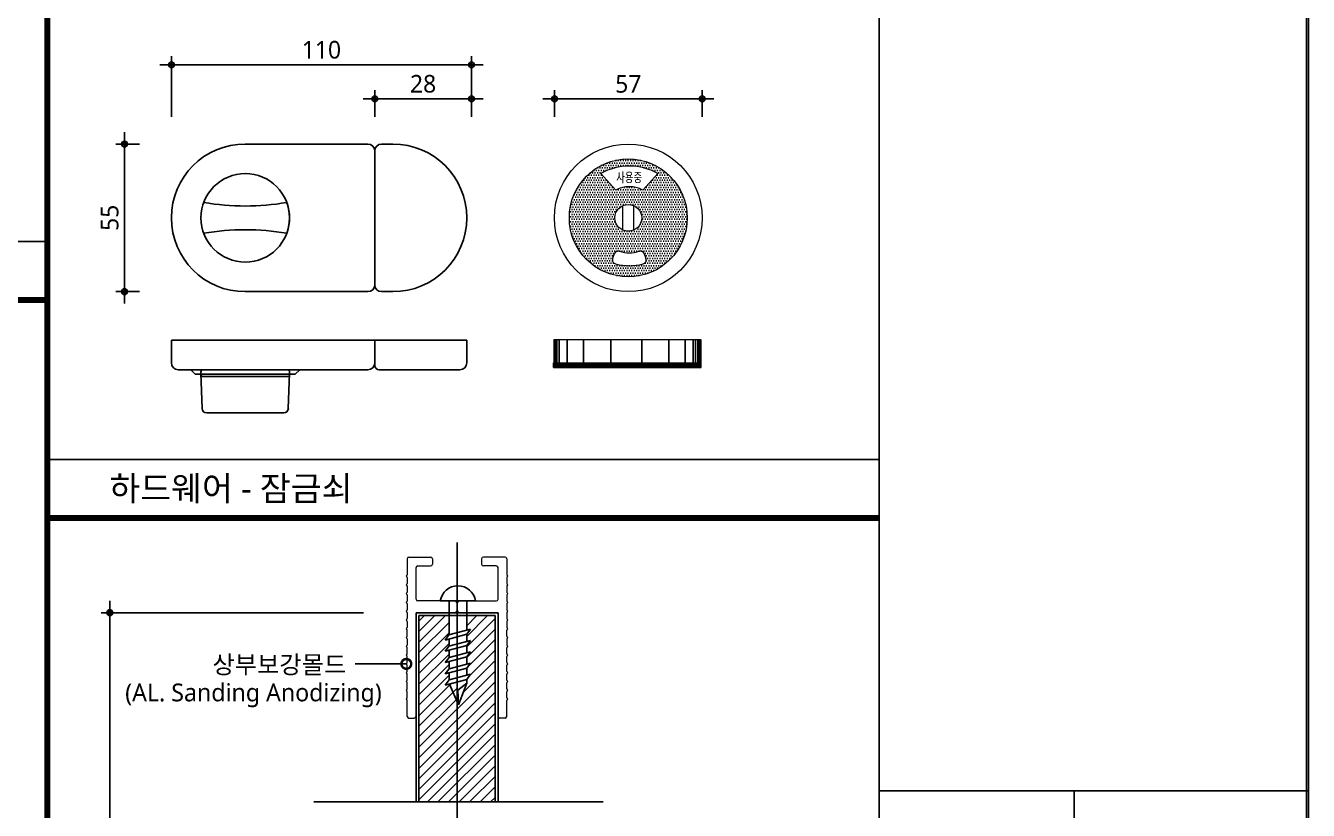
# Model space of a CAD drawing. Extents: x -256 to 8104, y -176 to 5714.
# Drawn here: x 5795 to 7984, y 3153 to 4492 of the extents above; entities that cross this region are included whole.
import ezdxf
from ezdxf.enums import TextEntityAlignment as Align

# ---------------------------------------------------------------- set-up
doc = ezdxf.new("R2010")
doc.units = 0
doc.header["$LTSCALE"] = 30
doc.linetypes.add('CEN', pattern=[62, 60, -1, 0, -1])
doc.linetypes.add('HIDDEN2', pattern=[4.7625, 3.175, -1.5875])
doc.layers.get('0').update_dxf_attribs({"linetype": 'CONTINUOUS'})
doc.layers.get('DEFPOINTS').update_dxf_attribs({"linetype": 'CONTINUOUS'})
for name, color, linetype in [('02---제품선', 4, 'CONTINUOUS'), ('C', 2, 'CONTINUOUS'), ('curior-0Line', 252, 'CONTINUOUS'), ('DIM', 7, 'CONTINUOUS'), ('HAT', 8, 'CONTINUOUS'), ('TIT', 3, 'CONTINUOUS'), ('기타', 1, 'CONTINUOUS'), ('문자', 3, 'CONTINUOUS'), ('상부보강몰드', 4, 'HIDDEN2'), ('잠금쇠(회전형)', 4, 'CONTINUOUS'), ('중심선', 1, 'CEN'), ('치수', 1, 'CONTINUOUS'), ('판넬', 2, 'CONTINUOUS'), ('해치', 8, 'CONTINUOUS')]:
    doc.layers.add(name, color=color, linetype=linetype)
doc.styles.add('HDW', font='gulim.ttc')
doc.styles.add('돋움', font='malgun.ttf')
doc.dimstyles.new('10', dxfattribs={"dimscale": 10, "dimtxt": 3, "dimasz": 1, "dimexe": 1.5, "dimexo": 2, "dimgap": 1, "dimtad": 1, "dimdec": 0, "dimlunit": 6, "dimtxsty": '돋움', "dimblk": 'DIMDOT', "dimcen": -1, "dimdle": 1.5, "dimclrt": 3, "dimazin": 3, "dimtfac": 1, "dimtdec": 0, "dimtix": 1, "dimtmove": 2, "dimatfit": 3, "dimldrblk": 'DIMDOT', "dimarcsym": 0})

# ---------------------------------------------------------------- blocks, each defined once
blk = doc.blocks.new('DIMDOT')
at = {"linetype": 'Continuous'}
blk.add_line((-2, 0), (2, 0), dxfattribs=at)
for radius in [0.5, 0.25]:
    blk.add_circle((0, 0), radius, dxfattribs=at)
blk = doc.blocks.new('*D1354')
at = {"layer": 'DEFPOINTS', "color": 0}
for p in [(104877.2, -9398.7), (104365.2, -9507.3), (104877.2, -9507.3)]:
    blk.add_point(p, dxfattribs=at)
at = {"layer": 'DIM', "color": 0, "lineweight": -2, "ltscale": 10}
for p, q in [((104365.2, -9487.3), (104365.2, -9383.7)), ((104877.2, -9487.3), (104877.2, -9383.7)), ((104375.2, -9398.7), (104867.2, -9398.7))]:
    blk.add_line(p, q, dxfattribs=at)
at = {"layer": 'DIM', "color": 0, "lineweight": -2, "xscale": 10, "yscale": 10, "zscale": 10, "rotation": 180}
blk.add_blockref('DIMDOT', (104365.2, -9398.7), dxfattribs=at)
at = {"layer": 'DIM', "color": 0, "lineweight": -2, "xscale": 10, "yscale": 10, "zscale": 10}
blk.add_blockref('DIMDOT', (104877.2, -9398.7), dxfattribs=at)
at = {"layer": 'DIM', "color": 3, "insert": (104621.2, -9373.1), "char_height": 30, "attachment_point": 5, "style": '돋움'}
blk.add_mtext('110', dxfattribs=at)
blk = doc.blocks.new('*D1355')
at = {"layer": 'DEFPOINTS', "color": 0}
for p in [(104877.2, -9456.7), (104712.2, -9507.3), (104877.2, -9507.3)]:
    blk.add_point(p, dxfattribs=at)
at = {"layer": 'DIM', "color": 0, "lineweight": -2, "ltscale": 10}
for p, q in [((104712.2, -9487.3), (104712.2, -9441.7)), ((104722.2, -9456.7), (104867.2, -9456.7)), ((104877.2, -9487.3), (104877.2, -9441.7))]:
    blk.add_line(p, q, dxfattribs=at)
at = {"layer": 'DIM', "color": 0, "lineweight": -2, "xscale": 10, "yscale": 10, "zscale": 10, "rotation": 180}
blk.add_blockref('DIMDOT', (104712.2, -9456.7), dxfattribs=at)
at = {"layer": 'DIM', "color": 0, "lineweight": -2, "xscale": 10, "yscale": 10, "zscale": 10}
blk.add_blockref('DIMDOT', (104877.2, -9456.7), dxfattribs=at)
at = {"layer": 'DIM', "color": 3, "insert": (104794.7, -9431.2), "char_height": 30, "attachment_point": 5, "style": '돋움'}
blk.add_mtext('28', dxfattribs=at)
blk = doc.blocks.new('*D1356')
at = {"layer": 'DEFPOINTS', "color": 0}
for p in [(105270.9, -9456.7), (105018.9, -9507.3), (105270.9, -9507.3)]:
    blk.add_point(p, dxfattribs=at)
at = {"layer": 'DIM', "color": 0, "lineweight": -2, "ltscale": 10}
for p, q in [((105018.9, -9487.3), (105018.9, -9441.7)), ((105028.9, -9456.7), (105260.9, -9456.7)), ((105270.9, -9487.3), (105270.9, -9441.7))]:
    blk.add_line(p, q, dxfattribs=at)
at = {"layer": 'DIM', "color": 0, "lineweight": -2, "xscale": 10, "yscale": 10, "zscale": 10, "rotation": 180}
blk.add_blockref('DIMDOT', (105018.9, -9456.7), dxfattribs=at)
at = {"layer": 'DIM', "color": 0, "lineweight": -2, "xscale": 10, "yscale": 10, "zscale": 10}
blk.add_blockref('DIMDOT', (105270.9, -9456.7), dxfattribs=at)
at = {"layer": 'DIM', "color": 3, "insert": (105144.9, -9431.4), "char_height": 30, "attachment_point": 5, "style": '돋움'}
blk.add_mtext('57', dxfattribs=at)
blk = doc.blocks.new('*D1361')
at = {"layer": 'DEFPOINTS', "color": 0}
for p in [(104330.9, -9533.9), (104285.2, -9785.9), (104330.9, -9785.9)]:
    blk.add_point(p, dxfattribs=at)
at = {"layer": 'DIM', "color": 0, "lineweight": -2, "ltscale": 10}
for p, q in [((104310.9, -9533.9), (104270.2, -9533.9)), ((104285.2, -9543.9), (104285.2, -9775.9)), ((104310.9, -9785.9), (104270.2, -9785.9))]:
    blk.add_line(p, q, dxfattribs=at)
at = {"layer": 'DIM', "color": 0, "lineweight": -2, "xscale": 10, "yscale": 10, "zscale": 10}
for p, rotation in [((104285.2, -9533.9), 90), ((104285.2, -9785.9), 270)]:
    blk.add_blockref('DIMDOT', p, dxfattribs=dict(at, rotation=rotation))
at = {"layer": 'DIM', "color": 3, "insert": (104259.9, -9659.9), "char_height": 30, "attachment_point": 5, "rotation": 90, "style": '돋움'}
blk.add_mtext('55', dxfattribs=at)
blk = doc.blocks.new('*D1362')
at = {"layer": 'DEFPOINTS', "color": 0}
for p in [(104712.9, -10333.9), (104260.1, -12672.9), (104712.9, -12672.9)]:
    blk.add_point(p, dxfattribs=at)
at = {"layer": 'DIM', "color": 0, "lineweight": -2, "ltscale": 10}
for p, q in [((104692.9, -10333.9), (104245.1, -10333.9)), ((104260.1, -10343.9), (104260.1, -12662.9)), ((104692.9, -12672.9), (104245.1, -12672.9))]:
    blk.add_line(p, q, dxfattribs=at)
at = {"layer": 'DIM', "color": 0, "lineweight": -2, "xscale": 10, "yscale": 10, "zscale": 10}
for p, rotation in [((104260.1, -10333.9), 90), ((104260.1, -12672.9), 270)]:
    blk.add_blockref('DIMDOT', p, dxfattribs=dict(at, rotation=rotation))
at = {"layer": 'DIM', "color": 3, "insert": (104234.8, -11503.4), "char_height": 30, "attachment_point": 5, "rotation": 90, "style": '돋움'}
blk.add_mtext('VAR.', dxfattribs=at)
blk = doc.blocks.new('A$C13EB2441')
for p, q in [((0.837, 7.375), (0.837, 14.115)), ((0.837, 6.74), (0.837, 0))]:
    blk.add_line(p, q)
blk = doc.blocks.new('_DOTSMALL')
at = {"color": 0, "linetype": 'ByBlock', "const_width": 0.5}
blk.add_lwpolyline([(-0.0625, 0, 1), (0.0625, 0, 1)], format="xyb", close=True, dxfattribs=at)
blk = doc.blocks.new('A$C63EC304E')
at = {"layer": '치수', "color": 1, "xscale": 2.5, "yscale": 2.5, "zscale": 2.5, "rotation": 234.3098741996962}
blk.add_blockref('_DOTSMALL', (0.31, 0.31), dxfattribs=at)
blk = doc.blocks.new('A$C2BC9653E')
at = {"layer": '치수', "xscale": 0.3333333333333333, "yscale": 0.3333333333333333, "zscale": 0.3333333333333333}
blk.add_blockref('A$C63EC304E', (0, 0), dxfattribs=at)
blk = doc.blocks.new('A$C7FC71301')
at = {"layer": '치수', "rotation": 180}
blk.add_blockref('A$C2BC9653E', (0.208, 0.208), dxfattribs=at)
blk = doc.blocks.new('A$C4A20372B')
at = {"layer": '치수'}
blk.add_blockref('A$C7FC71301', (0, 0), dxfattribs=at)
blk = doc.blocks.new('A$C566469F5')
at = {"layer": '치수'}
blk.add_blockref('A$C4A20372B', (0, 0), dxfattribs=at)
blk = doc.blocks.new('A$C7E317CD4')
at = {"layer": '해치', "xscale": 2, "yscale": 2, "zscale": 2}
blk.add_blockref('A$C566469F5', (0, 0), dxfattribs=at)
blk = doc.blocks.new('A$C601D7F27')
at = {"layer": '치수'}
blk.add_blockref('A$C7E317CD4', (0, 0), dxfattribs=at)
blk = doc.blocks.new('A$C38802C08')
at = {"layer": '치수'}
blk.add_blockref('A$C601D7F27', (0, 0), dxfattribs=at)
blk = doc.blocks.new('AURA_50', base_point=(98321.5, -13824.2))
at = {"layer": 'HAT', "transparency": 33554687}
h = blk.add_hatch(dxfattribs=at)
h.set_pattern_fill('ANSI31', color=256, scale=4, style=0)
h.set_pattern_definition([(45, (90000, -14000), (-8.980256, 8.980256), [])])
h.paths.add_polyline_path([(104787.6, -10656.9), (104844, -10656.9), (104852.6, -10656.9), (104852.6, -10452.2), (104832.5, -10457.6), (104839.1, -10448.8), (104839.1, -10436.6), (104832.5, -10438.3), (104839, -10429.6), (104839.1, -10429.6), (104839.1, -10417.3), (104832.4, -10419.1), (104839, -10410.3), (104839.1, -10410.3), (104839.1, -10398), (104832.4, -10399.8), (104838.9, -10391.1), (104839.1, -10391), (104839.1, -10378.8), (104832.3, -10380.6), (104838.9, -10371.8), (104839.1, -10371.8), (104839.1, -10338.9), (104787.6, -10338.9)])
h.paths.add_polyline_path([(104866.2, -10656.9), (104917.6, -10656.9), (104917.6, -10338.9), (104869.1, -10338.9), (104869.1, -10363.8), (104875.6, -10362.1), (104869.1, -10370.8), (104869.1, -10383.1), (104875.6, -10381.3), (104869.1, -10390.1), (104869.1, -10390.1), (104869.1, -10402.3), (104875.7, -10400.6), (104869.2, -10409.3), (104869.1, -10409.3), (104869.1, -10421.6), (104875.7, -10419.8), (104869.2, -10428.6), (104869.1, -10428.6), (104869.1, -10440.8), (104875.8, -10439.1), (104869.3, -10447.8), (104869.1, -10447.9), (104869.1, -10454.4), (104855.1, -10491), (104852.6, -10485.2), (104852.6, -10656.9)])
at = {"layer": '해치'}
h = blk.add_hatch(dxfattribs=at)
h.set_pattern_fill('DOTS', color=256, scale=2.628474)
h.set_pattern_definition([(0, (99450.8684, -13117.236), (2.086351, 4.1727023), [0, -4.1727023])])
h.paths.add_polyline_path([(105245.5, -9659.9, 1), (105044.2, -9659.9, 1)])
h.paths.add_polyline_path([(105121.9, -9659.9, -1), (105167.8, -9659.9, -1)], flags=16)
h.paths.add_polyline_path([(105169.6, -9612.6, 0.250537), (105123.7, -9612.6), (105097.9, -9584.2, -0.258173), (105195.4, -9584.2)], flags=16)
h.paths.add_polyline_path([(105172.3, -9721.3), (105175.1, -9729.5, -0.437988), (105170.3, -9738.5, -0.127495), (105123.1, -9738.5, -0.437988), (105118.2, -9729.5), (105121, -9721.3, -0.407197), (105129.8, -9717, 0.156299), (105163.6, -9717, -0.407197)], flags=16)
h.paths.add_polyline_path([(105120.3, -9605.6), (105120.3, -9576.4), (105172.6, -9576.4), (105172.6, -9605.6)], flags=8)
at = {"color": 8}
for p, q in [((100805.6, -9700.1), (104153.5, -9700.1)), ((104153.5, -10072.2), (105573.1, -10072.2))]:
    blk.add_line(p, q, dxfattribs=at)
at = {"color": 2}
blk.add_line((104787.6, -10656.9), (104917.6, -10656.9), dxfattribs=at)
for points in [[(98320.8, -8285.8), (105573.1, -8285.8), (105573.1, -13824.2), (98320.8, -13824.2)], [(98320.8, -8285.8), (105573.1, -8285.8), (105573.1, -13824.2), (98320.8, -13824.2)], [(98320.8, -8285.8), (106302.7, -8285.8), (106302.7, -13824.2), (98320.8, -13824.2)]]:
    blk.add_lwpolyline(points, close=True, dxfattribs=at)
at = {"color": 8, "const_width": 10}
for points in [[(104153.5, -13824.2), (104153.5, -8285.8)], [(100805.6, -9800.1), (104153.5, -9800.1)], [(104153.5, -10172.2), (105573.1, -10172.2)]]:
    blk.add_lwpolyline(points, dxfattribs=at)
at = {"layer": '02---제품선'}
for p, q in [((104491.2, -9533.9), (104700.5, -9533.9)), ((104743.2, -9533.9), (104723.8, -9533.9)), ((104712.2, -9545.5), (104712.2, -9774.3)), ((104712.2, -9545.5), (104712.2, -9774.3)), ((104491.2, -9785.9), (104700.5, -9785.9)), ((104743.2, -9785.9), (104723.8, -9785.9)), ((104365.2, -9868.9), (104712.2, -9868.9)), ((104365.2, -9868.9), (104365.2, -9907.6)), ((104712.2, -9868.9), (104712.2, -9907.6)), ((104869.2, -9868.9), (104712.2, -9868.9)), ((104712.2, -9911.5), (104712.2, -9868.9)), ((104869.2, -9907.6), (104869.2, -9868.9)), ((104376.8, -9919.3), (104398.1, -9919.3)), ((104398.1, -9919.3), (104584.2, -9919.3)), ((104405.9, -9927), (104398.1, -9919.3)), ((104405.9, -9927), (104413.6, -9927)), ((104413.6, -9927), (104568.7, -9927)), ((104415.5, -9925.1), (104417.6, -9985.5)), ((104415.6, -9927), (104415.6, -9923.2)), ((104562.9, -9919.3), (104419.4, -9919.3)), ((104562.9, -9930.9), (104419.4, -9930.9)), ((104566.8, -9925.1), (104564.7, -9985.5)), ((104566.8, -9927), (104566.8, -9923.2)), ((104576.5, -9927), (104568.7, -9927)), ((104576.5, -9927), (104584.2, -9919.3)), ((104584.2, -9919.3), (104700.5, -9919.3)), ((104857.5, -9919.3), (104719.9, -9919.3)), ((104557, -9992.9), (104425.4, -9992.9))]:
    blk.add_line(p, q, dxfattribs=at)
blk.add_circle((104491.2, -9659.9), 75.6, dxfattribs=at)
blk.add_circle((104491.2, -9659.9), 75.6, dxfattribs=at)
for centre, radius, start, end in [((104491.2, -9659.9), 126, 90, 180), ((104700.5, -9545.5), 11.6, 0, 90), ((104723.8, -9545.5), 11.6, 90, 180), ((104743.2, -9659.9), 126, 0, 90), ((104491.2, -9223.1), 416.6, 260.2031, 279.7969), ((104491.2, -9659.9), 75.6, 340.7512, 19.2488), ((104491.2, -9659.9), 126, 180, 270), ((104743.2, -9659.9), 126, 270, 0), ((104491.2, -10096.7), 416.6, 80.2031, 99.7969), ((104700.5, -9774.3), 11.6, 270, 0), ((104723.8, -9774.3), 11.6, 180, 270), ((104376.8, -9907.6), 11.6, 180, 270), ((104700.5, -9907.6), 11.6, 270, 0), ((104719.9, -9911.5), 7.75, 180, 270), ((104857.5, -9907.6), 11.6, 270, 0), ((104419.4, -9923.2), 3.88, 90, 180), ((104419.4, -9927), 3.88, 180, 270), ((104562.9, -9923.2), 3.88, 0, 90), ((104562.9, -9927), 3.88, 270, 0), ((104425.4, -9985.2), 7.75, 182, 270), ((104557, -9985.2), 7.75, 270, 358)]:
    blk.add_arc(centre, radius, start, end, dxfattribs=at)
at = {"layer": 'C'}
for p, q in [((104787.6, -10338.9), (104787.6, -10656.9)), ((104787.6, -10338.9), (104917.6, -10338.9)), ((104917.6, -10656.9), (104917.6, -10338.9))]:
    blk.add_line(p, q, dxfattribs=at)
at = {"layer": 'curior-0Line'}
for p, q in [((105573.1, -8285.8), (105573.1, -13823.4)), ((105573.5, -10638.3), (106305.6, -10638.3)), ((105905.7, -10638.3), (105905.7, -11192))]:
    blk.add_line(p, q, dxfattribs=at)
blk.add_lwpolyline([(106305.6, -8285.8), (105573.1, -8285.8), (105573.1, -13824.2), (106305.6, -13824.2)], close=True, dxfattribs=at)
at = {"layer": '기타', "color": 1}
for p, q in [((104839.1, -10371.8), (104839.1, -10313.9)), ((104869.1, -10363.8), (104869.1, -10313.9)), ((104832.3, -10380.6), (104869.1, -10370.8)), ((104838.9, -10371.8), (104832.3, -10380.6)), ((104838.9, -10371.8), (104875.6, -10362.1)), ((104875.6, -10362.1), (104869.1, -10370.8)), ((104869.1, -10383.1), (104869.1, -10370.8)), ((104832.4, -10399.8), (104869.1, -10390.1)), ((104838.9, -10391.1), (104832.4, -10399.8)), ((104838.9, -10391.1), (104875.6, -10381.3)), ((104839.1, -10391), (104839.1, -10378.8)), ((104839.1, -10410.3), (104839.1, -10398)), ((104875.6, -10381.3), (104869.1, -10390.1)), ((104869.1, -10402.3), (104869.1, -10390.1)), ((104832.4, -10419.1), (104869.2, -10409.3)), ((104839, -10410.3), (104832.4, -10419.1)), ((104839, -10410.3), (104875.7, -10400.6)), ((104839, -10429.6), (104875.7, -10419.8)), ((104839.1, -10429.6), (104839.1, -10417.3)), ((104869.1, -10421.6), (104869.1, -10409.3)), ((104875.7, -10400.6), (104869.2, -10409.3)), ((104875.7, -10419.8), (104869.2, -10428.6)), ((104832.5, -10438.3), (104869.2, -10428.6)), ((104839, -10429.6), (104832.5, -10438.3)), ((104839.1, -10448.8), (104839.1, -10436.6)), ((104839.1, -10448.8), (104875.8, -10439.1)), ((104869.1, -10440.8), (104869.1, -10428.6)), ((104875.8, -10439.1), (104869.3, -10447.8)), ((104832.5, -10457.6), (104869.3, -10447.8)), ((104839.1, -10448.8), (104832.5, -10457.6)), ((104839.9, -10455.7), (104855.1, -10491)), ((104869.1, -10454.4), (104854.1, -10466.2)), ((104855.1, -10491), (104869.1, -10454.4)), ((104869.1, -10454.4), (104869.1, -10447.9)), ((104854.1, -10466.2), (104855.1, -10491))]:
    blk.add_line(p, q, dxfattribs=at)
blk.add_arc((104854.1, -10318.3), 30.3, 8.3784, 171.6216, dxfattribs=at)
at = {"layer": '상부보강몰드', "linetype": 'Continuous', "lineweight": 15}
for p, q in [((104767.6, -10242), (104767.6, -10269.1)), ((104770.6, -10239), (104807.6, -10239)), ((104810.6, -10242), (104810.6, -10251)), ((104894.6, -10242), (104894.6, -10251)), ((104934.6, -10239), (104897.6, -10239)), ((104937.6, -10242), (104937.6, -10269.1)), ((104782.6, -10310.9), (104782.6, -10257)), ((104785.6, -10254), (104807.6, -10254)), ((104919.6, -10254), (104897.6, -10254)), ((104922.6, -10310.9), (104922.6, -10257)), ((104767.6, -10273.7), (104767.6, -10284.1)), ((104767.6, -10273.7), (104767.6, -10284.1)), ((104767.6, -10288.7), (104767.6, -10299.1)), ((104767.6, -10288.7), (104767.6, -10299.1)), ((104937.6, -10273.7), (104937.6, -10284.1)), ((104937.6, -10273.7), (104937.6, -10284.1)), ((104937.6, -10288.7), (104937.6, -10299.1)), ((104937.6, -10288.7), (104937.6, -10299.1)), ((104767.6, -10303.7), (104767.6, -10314.1)), ((104767.6, -10303.7), (104767.6, -10314.1)), ((104937.6, -10303.7), (104937.6, -10314.1)), ((104937.6, -10303.7), (104937.6, -10314.1)), ((104767.6, -10318.7), (104767.6, -10329.1)), ((104767.6, -10318.7), (104767.6, -10329.1)), ((104850.1, -10313.9), (104785.6, -10313.9)), ((104852.6, -10316.9), (104850.1, -10313.9)), ((104850.1, -10333.9), (104852.6, -10330.9)), ((104855.1, -10313.9), (104852.6, -10316.9)), ((104852.6, -10330.9), (104855.1, -10333.9)), ((104855.1, -10313.9), (104919.6, -10313.9)), ((104937.6, -10318.7), (104937.6, -10329.1)), ((104937.6, -10318.7), (104937.6, -10329.1)), ((104767.6, -10333.7), (104767.6, -10344.1)), ((104767.6, -10333.7), (104767.6, -10344.1)), ((104767.6, -10348.7), (104767.6, -10359.1)), ((104767.6, -10348.7), (104767.6, -10359.1)), ((104782.6, -10333.9), (104782.6, -10510.9)), ((104782.6, -10333.9), (104850.1, -10333.9)), ((104922.6, -10333.9), (104855.1, -10333.9)), ((104922.6, -10333.9), (104922.6, -10510.9)), ((104937.6, -10333.7), (104937.6, -10344.1)), ((104937.6, -10333.7), (104937.6, -10344.1)), ((104937.6, -10348.7), (104937.6, -10359.1)), ((104937.6, -10348.7), (104937.6, -10359.1)), ((104767.6, -10374.1), (104767.6, -10363.7)), ((104937.6, -10374.1), (104937.6, -10363.7)), ((104767.6, -10378.7), (104767.6, -10389.1)), ((104767.6, -10404.1), (104767.6, -10393.7)), ((104937.6, -10378.7), (104937.6, -10389.1)), ((104937.6, -10404.1), (104937.6, -10393.7)), ((104767.6, -10419.1), (104767.6, -10408.7)), ((104937.6, -10419.1), (104937.6, -10408.7)), ((104767.6, -10434.1), (104767.6, -10423.7)), ((104767.6, -10449.1), (104767.6, -10438.7)), ((104937.6, -10434.1), (104937.6, -10423.7)), ((104937.6, -10449.1), (104937.6, -10438.7)), ((104767.6, -10464.1), (104767.6, -10453.7)), ((104937.6, -10464.1), (104937.6, -10453.7)), ((104767.6, -10479.1), (104767.6, -10468.7)), ((104767.6, -10510.9), (104767.6, -10483.7)), ((104937.6, -10479.1), (104937.6, -10468.7)), ((104937.6, -10510.9), (104937.6, -10483.7)), ((104770.6, -10513.9), (104779.6, -10513.9)), ((104934.6, -10513.9), (104925.6, -10513.9))]:
    blk.add_line(p, q, dxfattribs=at)
for centre, radius, start, end in [((104770.6, -10242), 3, 90, 180), ((104770.6, -10242), 3, 90, 180), ((104807.6, -10242), 3, 0, 90), ((104897.6, -10242), 3, 90, 180), ((104934.6, -10242), 3, 0, 90), ((104934.6, -10242), 3, 0, 90), ((104785.6, -10257), 3, 90, 180), ((104807.6, -10251), 3, 270, 0), ((104897.6, -10251), 3, 180, 270), ((104919.6, -10257), 3, 0, 90), ((104767.6, -10271.4), 1.5, 113.5782, 246.4218), ((104767.6, -10271.4), 1.5, 113.5782, 246.4218), ((104767.6, -10271.4), 1.5, 113.5782, 246.4218), ((104767.6, -10271.4), 1.5, 113.5782, 246.4218), ((104767.6, -10286.4), 1.5, 113.5782, 246.4218), ((104767.6, -10286.4), 1.5, 113.5782, 246.4218), ((104767.6, -10286.4), 1.5, 113.5782, 246.4218), ((104767.6, -10286.4), 1.5, 113.5782, 246.4218), ((104766.6, -10269.1), 1, 293.5782, 0), ((104766.6, -10269.1), 1, 293.5782, 0), ((104766.6, -10269.1), 1, 293.5782, 0), ((104766.6, -10269.1), 1, 293.5782, 0), ((104766.6, -10273.7), 1, 0, 66.4218), ((104766.6, -10273.7), 1, 0, 66.4218), ((104766.6, -10273.7), 1, 0, 66.4218), ((104766.6, -10273.7), 1, 0, 66.4218), ((104766.6, -10284.1), 1, 293.5782, 0), ((104766.6, -10284.1), 1, 293.5782, 0), ((104766.6, -10284.1), 1, 293.5782, 0), ((104766.6, -10284.1), 1, 293.5782, 0), ((104766.6, -10288.7), 1, 0, 66.4218), ((104766.6, -10288.7), 1, 0, 66.4218), ((104766.6, -10288.7), 1, 0, 66.4218), ((104766.6, -10288.7), 1, 0, 66.4218), ((104938.6, -10269.1), 1, 180, 246.4218), ((104938.6, -10269.1), 1, 180, 246.4218), ((104938.6, -10269.1), 1, 180, 246.4218), ((104938.6, -10269.1), 1, 180, 246.4218), ((104938.6, -10273.7), 1, 113.5782, 180), ((104938.6, -10273.7), 1, 113.5782, 180), ((104938.6, -10273.7), 1, 113.5782, 180), ((104938.6, -10273.7), 1, 113.5782, 180), ((104938.6, -10284.1), 1, 180, 246.4218), ((104938.6, -10284.1), 1, 180, 246.4218), ((104938.6, -10284.1), 1, 180, 246.4218), ((104938.6, -10284.1), 1, 180, 246.4218), ((104938.6, -10288.7), 1, 113.5782, 180), ((104938.6, -10288.7), 1, 113.5782, 180), ((104938.6, -10288.7), 1, 113.5782, 180), ((104938.6, -10288.7), 1, 113.5782, 180), ((104937.6, -10271.4), 1.5, 293.5782, 66.4218), ((104937.6, -10271.4), 1.5, 293.5782, 66.4218), ((104937.6, -10271.4), 1.5, 293.5782, 66.4218), ((104937.6, -10271.4), 1.5, 293.5782, 66.4218), ((104937.6, -10286.4), 1.5, 293.5782, 66.4218), ((104937.6, -10286.4), 1.5, 293.5782, 66.4218), ((104937.6, -10286.4), 1.5, 293.5782, 66.4218), ((104937.6, -10286.4), 1.5, 293.5782, 66.4218), ((104767.6, -10301.4), 1.5, 113.5782, 246.4218), ((104767.6, -10301.4), 1.5, 113.5782, 246.4218), ((104767.6, -10301.4), 1.5, 113.5782, 246.4218), ((104767.6, -10301.4), 1.5, 113.5782, 246.4218), ((104766.6, -10299.1), 1, 293.5782, 0), ((104766.6, -10299.1), 1, 293.5782, 0), ((104766.6, -10299.1), 1, 293.5782, 0), ((104766.6, -10299.1), 1, 293.5782, 0), ((104766.6, -10303.7), 1, 0, 66.4218), ((104766.6, -10303.7), 1, 0, 66.4218), ((104766.6, -10303.7), 1, 0, 66.4218), ((104766.6, -10303.7), 1, 0, 66.4218), ((104785.6, -10310.9), 3, 180, 270), ((104919.6, -10310.9), 3, 270, 0), ((104938.6, -10299.1), 1, 180, 246.4218), ((104938.6, -10299.1), 1, 180, 246.4218), ((104938.6, -10299.1), 1, 180, 246.4218), ((104938.6, -10299.1), 1, 180, 246.4218), ((104938.6, -10303.7), 1, 113.5782, 180), ((104938.6, -10303.7), 1, 113.5782, 180), ((104938.6, -10303.7), 1, 113.5782, 180), ((104938.6, -10303.7), 1, 113.5782, 180), ((104937.6, -10301.4), 1.5, 293.5782, 66.4218), ((104937.6, -10301.4), 1.5, 293.5782, 66.4218), ((104937.6, -10301.4), 1.5, 293.5782, 66.4218), ((104937.6, -10301.4), 1.5, 293.5782, 66.4218), ((104767.6, -10316.4), 1.5, 113.5782, 246.4218), ((104767.6, -10316.4), 1.5, 113.5782, 246.4218), ((104767.6, -10316.4), 1.5, 113.5782, 246.4218), ((104767.6, -10316.4), 1.5, 113.5782, 246.4218), ((104767.6, -10331.4), 1.5, 113.5782, 246.4218), ((104767.6, -10331.4), 1.5, 113.5782, 246.4218), ((104767.6, -10331.4), 1.5, 113.5782, 246.4218), ((104767.6, -10331.4), 1.5, 113.5782, 246.4218), ((104766.6, -10314.1), 1, 293.5782, 0), ((104766.6, -10314.1), 1, 293.5782, 0), ((104766.6, -10314.1), 1, 293.5782, 0), ((104766.6, -10314.1), 1, 293.5782, 0), ((104766.6, -10318.7), 1, 0, 66.4218), ((104766.6, -10318.7), 1, 0, 66.4218), ((104766.6, -10318.7), 1, 0, 66.4218), ((104766.6, -10318.7), 1, 0, 66.4218), ((104766.6, -10329.1), 1, 293.5782, 0), ((104766.6, -10329.1), 1, 293.5782, 0), ((104766.6, -10329.1), 1, 293.5782, 0), ((104766.6, -10329.1), 1, 293.5782, 0), ((104766.6, -10333.7), 1, 0, 66.4218), ((104766.6, -10333.7), 1, 0, 66.4218), ((104766.6, -10333.7), 1, 0, 66.4218), ((104766.6, -10333.7), 1, 0, 66.4218), ((104938.6, -10314.1), 1, 180, 246.4218), ((104938.6, -10314.1), 1, 180, 246.4218), ((104938.6, -10314.1), 1, 180, 246.4218), ((104938.6, -10314.1), 1, 180, 246.4218), ((104938.6, -10318.7), 1, 113.5782, 180), ((104938.6, -10318.7), 1, 113.5782, 180), ((104938.6, -10318.7), 1, 113.5782, 180), ((104938.6, -10318.7), 1, 113.5782, 180), ((104938.6, -10329.1), 1, 180, 246.4218), ((104938.6, -10329.1), 1, 180, 246.4218), ((104938.6, -10329.1), 1, 180, 246.4218), ((104938.6, -10329.1), 1, 180, 246.4218), ((104938.6, -10333.7), 1, 113.5782, 180), ((104938.6, -10333.7), 1, 113.5782, 180), ((104938.6, -10333.7), 1, 113.5782, 180), ((104938.6, -10333.7), 1, 113.5782, 180), ((104937.6, -10316.4), 1.5, 293.5782, 66.4218), ((104937.6, -10316.4), 1.5, 293.5782, 66.4218), ((104937.6, -10316.4), 1.5, 293.5782, 66.4218), ((104937.6, -10316.4), 1.5, 293.5782, 66.4218), ((104937.6, -10331.4), 1.5, 293.5782, 66.4218), ((104937.6, -10331.4), 1.5, 293.5782, 66.4218), ((104937.6, -10331.4), 1.5, 293.5782, 66.4218), ((104937.6, -10331.4), 1.5, 293.5782, 66.4218), ((104767.6, -10346.4), 1.5, 113.5782, 246.4218), ((104767.6, -10346.4), 1.5, 113.5782, 246.4218), ((104767.6, -10346.4), 1.5, 113.5782, 246.4218), ((104767.6, -10346.4), 1.5, 113.5782, 246.4218), ((104766.6, -10344.1), 1, 293.5782, 0), ((104766.6, -10344.1), 1, 293.5782, 0), ((104766.6, -10344.1), 1, 293.5782, 0), ((104766.6, -10344.1), 1, 293.5782, 0), ((104766.6, -10348.7), 1, 0, 66.4218), ((104766.6, -10348.7), 1, 0, 66.4218), ((104766.6, -10348.7), 1, 0, 66.4218), ((104766.6, -10348.7), 1, 0, 66.4218), ((104938.6, -10344.1), 1, 180, 246.4218), ((104938.6, -10344.1), 1, 180, 246.4218), ((104938.6, -10344.1), 1, 180, 246.4218), ((104938.6, -10344.1), 1, 180, 246.4218), ((104938.6, -10348.7), 1, 113.5782, 180), ((104938.6, -10348.7), 1, 113.5782, 180), ((104938.6, -10348.7), 1, 113.5782, 180), ((104938.6, -10348.7), 1, 113.5782, 180), ((104937.6, -10346.4), 1.5, 293.5782, 66.4218), ((104937.6, -10346.4), 1.5, 293.5782, 66.4218), ((104937.6, -10346.4), 1.5, 293.5782, 66.4218), ((104937.6, -10346.4), 1.5, 293.5782, 66.4218), ((104767.6, -10361.4), 1.5, 113.5782, 246.4218), ((104767.6, -10361.4), 1.5, 113.5782, 246.4218), ((104767.6, -10376.4), 1.5, 113.5782, 246.4218), ((104767.6, -10376.4), 1.5, 113.5782, 246.4218), ((104766.6, -10359.1), 1, 293.5782, 0), ((104766.6, -10359.1), 1, 293.5782, 0), ((104766.6, -10363.7), 1, 0, 66.4218), ((104766.6, -10363.7), 1, 0, 66.4218), ((104766.6, -10374.1), 1, 293.5782, 0), ((104766.6, -10374.1), 1, 293.5782, 0), ((104938.6, -10359.1), 1, 180, 246.4218), ((104938.6, -10359.1), 1, 180, 246.4218), ((104938.6, -10363.7), 1, 113.5782, 180), ((104938.6, -10363.7), 1, 113.5782, 180), ((104938.6, -10374.1), 1, 180, 246.4218), ((104938.6, -10374.1), 1, 180, 246.4218), ((104937.6, -10361.4), 1.5, 293.5782, 66.4218), ((104937.6, -10361.4), 1.5, 293.5782, 66.4218), ((104937.6, -10376.4), 1.5, 293.5782, 66.4218), ((104937.6, -10376.4), 1.5, 293.5782, 66.4218), ((104767.6, -10391.4), 1.5, 113.5782, 246.4218), ((104766.6, -10378.7), 1, 0, 66.4218), ((104766.6, -10378.7), 1, 0, 66.4218), ((104766.6, -10389.1), 1, 293.5782, 0), ((104766.6, -10393.7), 1, 0, 66.4218), ((104938.6, -10378.7), 1, 113.5782, 180), ((104938.6, -10378.7), 1, 113.5782, 180), ((104938.6, -10389.1), 1, 180, 246.4218), ((104938.6, -10393.7), 1, 113.5782, 180), ((104937.6, -10391.4), 1.5, 293.5782, 66.4218), ((104767.6, -10406.4), 1.5, 113.5782, 246.4218), ((104767.6, -10406.4), 1.5, 113.5782, 246.4218), ((104767.6, -10421.4), 1.5, 113.5782, 246.4218), ((104767.6, -10421.4), 1.5, 113.5782, 246.4218), ((104766.6, -10404.1), 1, 293.5782, 0), ((104766.6, -10404.1), 1, 293.5782, 0), ((104766.6, -10408.7), 1, 0, 66.4218), ((104766.6, -10408.7), 1, 0, 66.4218), ((104766.6, -10419.1), 1, 293.5782, 0), ((104766.6, -10419.1), 1, 293.5782, 0), ((104938.6, -10404.1), 1, 180, 246.4218), ((104938.6, -10404.1), 1, 180, 246.4218), ((104938.6, -10408.7), 1, 113.5782, 180), ((104938.6, -10408.7), 1, 113.5782, 180), ((104938.6, -10419.1), 1, 180, 246.4218), ((104938.6, -10419.1), 1, 180, 246.4218), ((104937.6, -10406.4), 1.5, 293.5782, 66.4218), ((104937.6, -10406.4), 1.5, 293.5782, 66.4218), ((104937.6, -10421.4), 1.5, 293.5782, 66.4218), ((104937.6, -10421.4), 1.5, 293.5782, 66.4218), ((104767.6, -10436.4), 1.5, 113.5782, 246.4218), ((104767.6, -10436.4), 1.5, 113.5782, 246.4218), ((104766.6, -10423.7), 1, 0, 66.4218), ((104766.6, -10423.7), 1, 0, 66.4218), ((104766.6, -10434.1), 1, 293.5782, 0), ((104766.6, -10434.1), 1, 293.5782, 0), ((104766.6, -10438.7), 1, 0, 66.4218), ((104766.6, -10438.7), 1, 0, 66.4218), ((104938.6, -10423.7), 1, 113.5782, 180), ((104938.6, -10423.7), 1, 113.5782, 180), ((104938.6, -10434.1), 1, 180, 246.4218), ((104938.6, -10434.1), 1, 180, 246.4218), ((104938.6, -10438.7), 1, 113.5782, 180), ((104938.6, -10438.7), 1, 113.5782, 180), ((104937.6, -10436.4), 1.5, 293.5782, 66.4218), ((104937.6, -10436.4), 1.5, 293.5782, 66.4218), ((104767.6, -10451.4), 1.5, 113.5782, 246.4218), ((104767.6, -10451.4), 1.5, 113.5782, 246.4218), ((104766.6, -10449.1), 1, 293.5782, 0), ((104766.6, -10449.1), 1, 293.5782, 0), ((104766.6, -10453.7), 1, 0, 66.4218), ((104766.6, -10453.7), 1, 0, 66.4218), ((104766.6, -10464.1), 1, 293.5782, 0), ((104766.6, -10464.1), 1, 293.5782, 0), ((104938.6, -10449.1), 1, 180, 246.4218), ((104938.6, -10449.1), 1, 180, 246.4218), ((104938.6, -10453.7), 1, 113.5782, 180), ((104938.6, -10453.7), 1, 113.5782, 180), ((104938.6, -10464.1), 1, 180, 246.4218), ((104938.6, -10464.1), 1, 180, 246.4218), ((104937.6, -10451.4), 1.5, 293.5782, 66.4218), ((104937.6, -10451.4), 1.5, 293.5782, 66.4218), ((104767.6, -10466.4), 1.5, 113.5782, 246.4218), ((104767.6, -10466.4), 1.5, 113.5782, 246.4218), ((104767.6, -10481.4), 1.5, 113.5782, 246.4218), ((104767.6, -10481.4), 1.5, 113.5782, 246.4218), ((104766.6, -10468.7), 1, 0, 66.4218), ((104766.6, -10468.7), 1, 0, 66.4218), ((104766.6, -10479.1), 1, 293.5782, 0), ((104766.6, -10479.1), 1, 293.5782, 0), ((104766.6, -10483.7), 1, 0, 66.4218), ((104766.6, -10483.7), 1, 0, 66.4218), ((104938.6, -10468.7), 1, 113.5782, 180), ((104938.6, -10468.7), 1, 113.5782, 180), ((104938.6, -10479.1), 1, 180, 246.4218), ((104938.6, -10479.1), 1, 180, 246.4218), ((104938.6, -10483.7), 1, 113.5782, 180), ((104938.6, -10483.7), 1, 113.5782, 180), ((104937.6, -10466.4), 1.5, 293.5782, 66.4218), ((104937.6, -10466.4), 1.5, 293.5782, 66.4218), ((104937.6, -10481.4), 1.5, 293.5782, 66.4218), ((104937.6, -10481.4), 1.5, 293.5782, 66.4218), ((104770.6, -10510.9), 3, 180, 270), ((104779.6, -10510.9), 3, 270, 0), ((104925.6, -10510.9), 3, 180, 270), ((104934.6, -10510.9), 3, 270, 0)]:
    blk.add_arc(centre, radius, start, end, dxfattribs=at)
at = {"layer": '잠금쇠(회전형)', "linetype": 'Continuous', "lineweight": 15}
for p, q in [((105097.9, -9584.2), (105123.7, -9612.6)), ((105195.4, -9584.2), (105169.6, -9612.6)), ((105134.9, -9639.1), (105134.9, -9680.4)), ((105154, -9639.6), (105154, -9680.8)), ((105121, -9721.3), (105118.2, -9729.5)), ((105172.3, -9721.3), (105175.1, -9729.5)), ((105018.1, -9867.4), (105268.5, -9867.4)), ((105018.1, -9867.4), (105018.1, -9907.6)), ((105018.9, -9867.4), (105018.9, -9907.6)), ((105268.5, -9867.4), (105268.5, -9907.6)), ((105017.3, -9907.6), (105269.3, -9907.6)), ((105017.3, -9915.4), (105017.3, -9907.6)), ((105017.3, -9915.1), (105269.3, -9915.1)), ((105269.3, -9915.4), (105269.3, -9907.6))]:
    blk.add_line(p, q, dxfattribs=at)
for radius in [126, 100.6, 22.9]:
    blk.add_circle((105144.9, -9659.9), radius, dxfattribs=at)
for centre, radius, start, end in [((105146.7, -9672.3), 100.7, 61.0478, 118.9522), ((105146.7, -9655.5), 48.7, 61.8696, 118.1304), ((105127.7, -9723.6), 7, 72.2332, 160.8571), ((105146.7, -9664.3), 55.3, 252.2332, 287.7668), ((105165.7, -9723.6), 7, 19.1429, 107.7668), ((105124.8, -9731.8), 7, 160.8571, 255.4685), ((105146.7, -9647.5), 94.1, 255.4685, 284.5315), ((105168.5, -9731.8), 7, 284.5315, 19.1429)]:
    blk.add_arc(centre, radius, start, end, dxfattribs=at)
at = {"layer": '중심선'}
blk.add_line((104852.6, -10214.3), (104852.6, -13450.5), dxfattribs=at)
at = {"layer": '치수'}
blk.add_line((104679, -10421.4), (104766.1, -10421.4), dxfattribs=at)
at = {"layer": '판넬', "color": 1}
for p, q in [((104884.1, -10313.9), (104824.1, -10313.9)), ((104782.6, -10333.9), (104782.6, -10656.9)), ((104782.6, -10333.9), (104922.6, -10333.9)), ((104922.6, -10656.9), (104922.6, -10333.9))]:
    blk.add_line(p, q, dxfattribs=at)
at = {"layer": '해치'}
for p, q in [((105020.4, -9867.4), (105020.4, -9907.6)), ((105022.9, -9867.4), (105022.9, -9907.6)), ((105027.2, -9867.4), (105027.2, -9907.6)), ((105040.8, -9867.4), (105040.8, -9907.6)), ((105068.6, -9867.4), (105068.6, -9907.6)), ((105114.9, -9867.4), (105114.9, -9907.6)), ((105167.9, -9867.4), (105167.9, -9907.6)), ((105214.2, -9867.4), (105214.2, -9907.6)), ((105242, -9867.4), (105242, -9907.6)), ((105255.6, -9867.4), (105255.6, -9907.6)), ((105259.4, -9867.4), (105259.4, -9907.6)), ((105263.7, -9867.4), (105263.7, -9907.6)), ((105266.2, -9867.4), (105266.2, -9907.6)), ((105267.7, -9867.4), (105267.7, -9907.6)), ((105017.3, -9910.2), (105269.3, -9910.2)), ((105017.3, -9911.5), (105269.3, -9911.5)), ((105017.3, -9912.8), (105269.3, -9912.8)), ((105017.3, -9913.6), (105269.3, -9913.6)), ((105017.3, -9914.3), (105269.3, -9914.3)), ((105017.3, -9915.4), (105269.3, -9915.4))]:
    blk.add_line(p, q, dxfattribs=at)
at = {"xscale": 35, "yscale": 35, "zscale": 35, "rotation": 270}
blk.add_blockref('A$C13EB2441', (104608.1, -10627.6), dxfattribs=at)
at = {"layer": '해치', "xscale": -20, "yscale": 20, "zscale": 20}
blk.add_blockref('A$C38802C08', (104770.3, -10425.5), dxfattribs=at)
at = {"layer": 'TIT', "style": '돋움'}
blk.add_text('하드웨어 - 잠금쇠', height=42, dxfattribs=at).set_placement((104674.2, -10142.7), align=Align.RIGHT)
at = {"layer": '문자', "style": '돋움'}
for s, height, p in [('상부보강몰드', 30.34, (104549.4, -10422.3)), ('(AL. Sanding Anodizing)', 30.337, (104505.2, -10474.2))]:
    blk.add_text(s, height=height, dxfattribs=at).set_placement(p, align=Align.MIDDLE)
at = {"layer": '잠금쇠(회전형)', "linetype": 'Continuous', "lineweight": 15, "style": 'HDW', "width": 0.659278}
blk.add_text('사용중', height=16.4, dxfattribs=at).set_placement((105124.3, -9599), (105168.5, -9599), align=Align.FIT)
at = {"layer": 'DIM', "ltscale": 10}
for base, p1, p2, text, picture, middle in [((104877.2, -9398.7), (104365.2, -9507.3), (104877.2, -9507.3), '110', '*D1354', (104621.2, -9373.1)), ((104877.2, -9456.7), (104712.2, -9507.3), (104877.2, -9507.3), '28', '*D1355', (104794.7, -9431.2)), ((105270.9, -9456.7), (105018.9, -9507.3), (105270.9, -9507.3), '57', '*D1356', (105144.9, -9431.4))]:
    dim = blk.add_linear_dim(base=base, p1=p1, p2=p2, text=text, dimstyle='10', override={"dimtxsty": '돋움'}, dxfattribs=at)
    dim.commit()
    dim.dimension.update_dxf_attribs({"geometry": picture, "text_midpoint": middle})
for base, p1, p2, text, picture, middle in [((104285.2, -9785.9), (104330.9, -9533.9), (104330.9, -9785.9), '55', '*D1361', (104259.9, -9659.9)), ((104260.1, -12672.9), (104712.9, -10333.9), (104712.9, -12672.9), 'VAR.', '*D1362', (104234.8, -11503.4))]:
    dim = blk.add_linear_dim(base=base, p1=p1, p2=p2, angle=90, text=text, dimstyle='10', override={"dimtxsty": '돋움'}, dxfattribs=at)
    dim.commit()
    dim.dimension.update_dxf_attribs({"geometry": picture, "text_midpoint": middle})

msp = doc.modelspace()

# ---------------------------------------------------------------- block references
msp.add_blockref('AURA_50', (0, 0))

doc.saveas('drawing.dxf')
